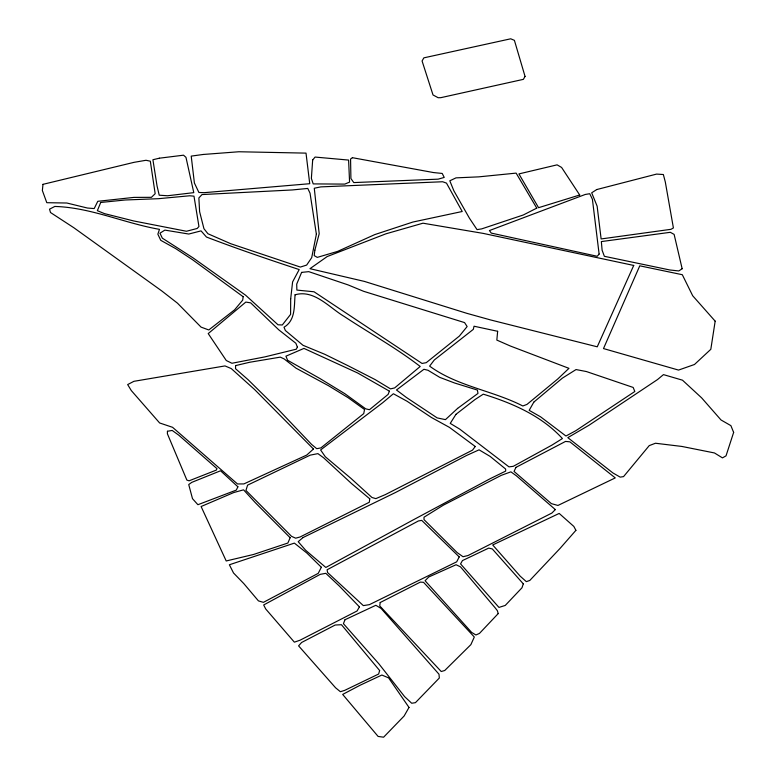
<?xml version="1.0" encoding="UTF-8"?>
<svg xmlns="http://www.w3.org/2000/svg" width="776" height="776" viewBox="0 0 776 776"><rect width="100%" height="100%" fill="white"/><g stroke="black" fill="none" stroke-linecap="round" stroke-linejoin="round"><path stroke-width="1.16" d="M290.69 298.731L290.593 314.367L282.299 324.979L278.021 324.795L245.653 295.249L192.933 257.797L162.32 238.154L159.982 233.188L164.871 230.103L188.762 234.042L201.052 230.879L206.464 237.039C237.058 248.737 268.186 259.359 299.196 269.563L292.591 281.94L290.69 298.731M167.441 431.262L167.403 433.794L186.87 480.082L189.072 480.819L216.31 470.101L216.999 468.675L178.79 435.19L172.194 430.447L167.441 431.262M235.584 365.603L235.545 368.726L248.136 379.755L278.7 409.854L311.622 444.464L316.744 448.693L320.876 447.907L363.731 413.608L364.555 409.524L348.084 397.671L328.587 385.759L296.044 368.183L284.171 358.939L280.301 357.135L249.668 362.266L235.584 365.603M295.074 294.802C294.094 306.268 295.578 320.478 284.016 327.21L285.355 330.498L302.999 345.291L324.766 354.293L348.181 365.797L375.118 379.58L390.532 388.892L394.664 387.913L420.194 366.476C396.158 347.939 369.57 333.214 344.292 316.511C329.383 307.771 314.329 289.215 295.074 294.802M312.67 160.011L311.37 178.402L313.203 183.902L344.806 184.106L349.578 182.088L348.599 160.079L315.066 157.062L312.67 160.011M497.649 331.294L496.834 340.082L510.433 346.048L568.963 368.338L557.74 379.008L526.982 404.403L522.83 405.984C492.702 390.541 457.18 386.283 429.623 366.126L434.298 359.967L473.321 329.354L474.039 326.221L497.649 331.294M42.99 184.339L42.36 190.518L46.793 202.701L66.814 203.011L87.436 208.036L94.197 208.569L97.786 201.304L133.899 197.395L151.407 197.327L155.171 193.709L150.321 161.195L146.024 160.273L134.035 162.339L42.99 184.339M314.862 250.173L314.193 255.585L317.277 257.389L337.608 251.395L374.76 234.594L412.842 222.052L462.215 211.499L446.491 183.126L442.65 181.749L320.798 186.89L314.28 188.238L319.188 233.77L314.862 250.173M243.15 296.704L242.704 300.118L234.604 309.818L208.773 329.965L201.071 327.123L177.452 303.154L161.748 290.922L73.836 227.737L50.498 212.517L49.538 209.18L54.815 206.445C90.889 207.502 124.238 223.197 159.478 229.347L157.858 234.187L160.748 240.317L175.696 248.63L192.584 259.747L243.15 296.704M380.191 602.535L379.755 605.949L441.234 671.521L444.745 670.493L470.877 644.633L474.311 637.009L423.541 582.32L420.32 582.116L380.191 602.535M369.793 498.852L369.279 502.276L300.07 536.992L295.675 538.185L291.534 536.332L245.934 490.422L247.602 485.136L310.245 455.134L317.908 453.63L323.621 457.791L351.46 483.496L369.793 498.852M715.171 321.157L710.816 349.307L694.491 364.487L678.525 370.084L603.495 348.57L639.773 265.819L682.308 274.714L692.687 295.753L715.171 321.157M316.375 234.197L311.7 257.651L306.646 265.091L300.341 267.07L230.734 243.713L207.939 233.751L203.942 228.697L199.616 211.702L198.869 197.948L202.022 194.563L292.251 189.955L307.781 188.432L310.041 193.185L316.375 234.197M379.629 670.522L378.659 674.014L344.631 690.398L340.373 691.707L335.591 687.798L298.595 645.865L301.602 642.48L335.193 625.019L341.459 624.719L379.629 670.522M733.64 432.397L726.026 455.851L722.466 457.879L714.473 452.961L681.91 446.452L655.468 443.241L649.24 445.608L623.555 476.61L620.169 477.124L612.875 472.923L567.809 437.645L589.081 425.19L657.505 379.58L663.461 374.614L682.482 380.182L701.649 397.875L721.011 419.971L730.885 425.636L733.64 432.397M523.296 583.853L521.986 587.772L505.254 605.435L498.949 607.414L460.575 563.909L462.447 560.582L488.725 548.098L492.294 548.933L523.296 583.853M389.416 391.162L388.116 394.392L369.473 409.709L365.729 408.855L344.922 393.752L319.867 378.484L287.595 360.268L285.937 356.184L303.969 348.405L357.697 373.014L389.416 391.162M345.01 619.723L343.419 623.662L378.921 663.868L404.606 696.625L411.697 703.25L415.441 702.658L439.332 678.001L438.993 674.228L381.132 608.481L375.846 605.29L345.01 619.723M100.725 202.468L97.359 210.674L104.391 213.594L133.656 220.947L186.453 231.267L197.172 228.474L198.947 226.514L193.99 196.163L189.713 195.775L158.614 198.685L125.14 199.995L100.725 202.468M301.621 272.386L296.704 284.123L296.868 290.088L314.037 291.776L422.028 363.44L426.247 362.673L459.373 336.076L467.133 326.55L464.562 322.593L363.614 291.301L348.084 284.899L308.761 271.649L301.621 272.386M290.146 537.739L287.867 543.035L253.597 554.462L226.204 560.97L201.1 506.515L233.828 492.517L243.577 489.84L255.12 502.479L290.146 537.739M633.72 265.44L597.248 346.814L490.772 319.993L466.735 313.3L364.39 281.407L309.964 268.69L327.191 256.546L385.924 233.819L422.978 223.197L483.283 233.411L633.72 265.44M515.962 467.365L514.052 471.42L551.387 503.643L557.944 505.448L615.252 477.909L569.885 441.835L565.52 441.428L515.962 467.365M297.373 347.008L296.325 349.181L264.878 356.882L231.927 363.265L226.282 360.52L208.22 333.583L245.817 302.077L250.658 302.844L278.749 329.81L295.85 343.254L297.373 347.008M237.902 486.795L236.292 490.102L197.899 504.71L192.496 498.667L188.723 484.554L191.769 482.362L220.549 470.78L237.902 486.795M321.351 567.256L318.238 573.338L263.413 602.36L258.427 600.876L243.809 583.591L233.518 572.979L229.376 564.773L294.376 543.113L306.743 552.929L321.351 567.256M459.217 556.906L456.695 561.824L369.405 604.649L363.333 605.61L327.579 572.533L327.103 569.768L418.419 520.948L421.746 520.395L459.217 556.906M525.042 76.397L523.373 79.356L440.826 97.669L438.168 97.727L433.018 94.963L422.076 60.974L423.861 57.851L510.715 38.8L514.401 40.342L525.042 76.397M359.404 606.861L357.086 610.974L299.963 640.248L294.366 642.169L265.693 608.947L263.675 604.97L320.245 574.347L325.813 573.318L339.393 586.113L359.404 606.861M533.82 402.123L529.174 410.339L540.591 416.828L565.947 436.015L575.763 430.719L634.817 391.492L633.177 387.447L586.413 371.549L576.034 369.56L562.367 378.145L533.82 402.123M409.01 707.44L404.121 716.015L383.606 737.2L378.106 736.434L342.672 694.423L360.083 685.247L381.87 675.033L388.611 677.885L409.01 707.44M455.939 414.355L450.245 423.395L459.673 429.079L508.969 466.871L513.275 466.327L551.843 445.162L562.416 438.566C541.629 415.8 512.296 403.084 483.283 394.169L475.096 399.475L455.939 414.355M475.261 446.501L472.506 450.148L385.235 494.661L375.826 498.628L371.966 497.494L350.791 478.249L325.28 456.725L320.614 449.954L382.636 402.763L393.384 393.752L407.031 401.231L431.456 417.498L449.479 427.401L475.261 446.501M599.12 254.053L597.229 256.284L491.256 233.091L489.423 230.559L585.259 194.466L589.741 193.709L592.408 199.296L599.12 254.053M575.908 530.328L560.097 548.37L529.795 580.458L526.341 581.641L520.172 576.151L492.702 544.956L559.186 513.431L573.833 526.429L575.908 530.328M498.221 613.583L479.471 633.41L475.901 634.981L471.624 632.392L425.083 580.739L428.73 576.995L456.065 564.744L460.459 566.82L495.321 608.035L497.358 610.673L498.221 613.583M555.335 509.58L551.901 513.043L468.025 555.529L463.02 556.722L457.142 552.59L424.016 519.619L424.006 517.214L443.348 505.176L501.335 475.319L510.909 471.847L516.409 475.824L555.335 509.58M457.627 408.38L445.453 419.632L437.16 417.905L406.304 397.399L396.488 389.998L423.929 369.289L427.993 370.268L439.788 377.388L454.639 383.014L477.395 390.066L477.977 393.422L457.627 408.38M313.455 449.023L306.733 455.066L243.868 483.923L237.495 483.952L172.563 427.304L159.623 422.959L131.28 390.541L127.662 384.576L133.909 381.317L225.001 365.923L231.267 368.581L254.518 389.455L313.455 449.023M302.921 537.613L298.197 541.697L305.686 550.3L325.833 567.46L412.716 520.153L490.374 478.588L505.68 471.1L505.632 469.034L490.122 456.404L479.073 449.828L466.599 455.464L395.488 492.508L302.921 537.613M352.42 157.693L350.568 159.022L350.907 178.509L353.759 182.583L438.149 179.159L444.221 177.423L442.213 173.446L433.474 172.553L352.42 157.693M682.153 268.738L678.806 270.95L669.717 269.961L604.368 256.303L602.108 250.221L601.351 241.578L670.309 232.305L674.121 234.391L682.153 268.738M596.734 189.557L591.69 192.807L597.132 206.174L601.128 238.95L670.988 229.308L673.403 227.94L665.304 181.953L663.354 174.532L656.593 174.086L596.734 189.557M536.769 208.123L523.305 214.981L481.673 228.891L477.046 229.618L469.461 218.24L453.882 190.818L449.808 180.798L455.997 177.869L478.743 176.86L516.127 173.116L536.769 208.123M579.701 194.999L538.563 207.696L518.921 173.911L557.1 164.851L561.601 167.441L579.701 194.999M159.361 158.197L152.911 159.73L157.053 185.988L159.226 195.203L167.567 195.756L193.787 192.642L185.968 157.334L183.524 155.19L159.361 158.197M203.157 154.472L191.216 156.112L194.388 182.981L198.899 192.477L204.146 192.671L309.731 183.708L306.016 153.124L238.892 151.756L203.157 154.472"/></g></svg>
